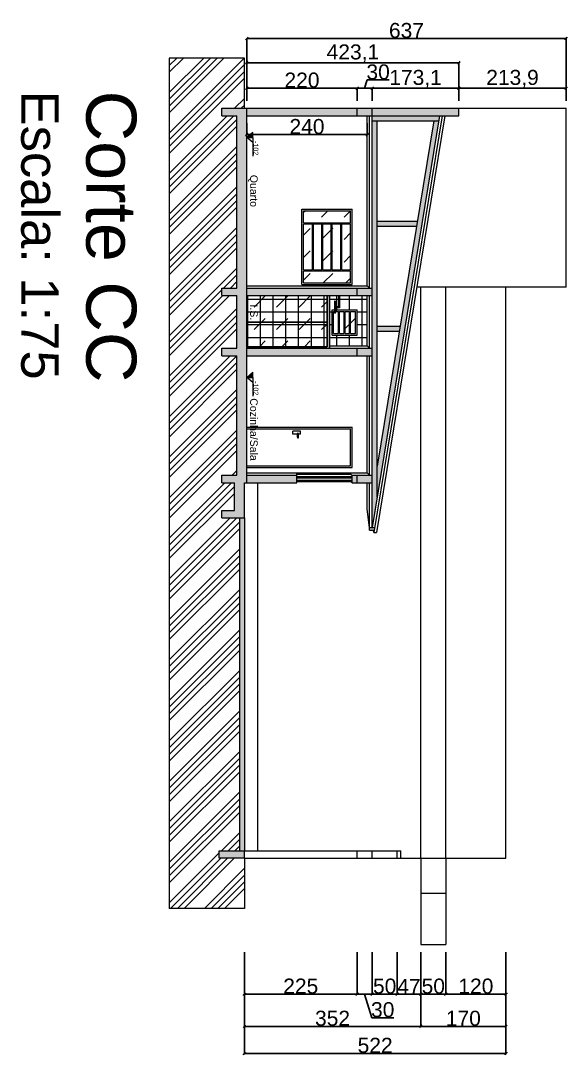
# Model space of a CAD drawing. Header units: millimetres. Extents: x -9997 to 44619, y -1295 to 91103.
# Drawn here: x -9997 to -8906, y 4187 to 6250 of the extents above; entities that cross this region are included whole.
import ezdxf

# ---------------------------------------------------------------- set-up
doc = ezdxf.new("R2010")
doc.units = ezdxf.units.MM
doc.header["$LTSCALE"] = 0.1
doc.layers.get('0').update_dxf_attribs({"lineweight": 5})
for name, color, linetype, lineweight in [('aberturas', 6, 'Continuous', 0), ('alvenaria', 5, 'Continuous', 9), ('alvenaria longe', 253, 'Continuous', 0), ('cota de nivel', 1, 'Continuous', 5), ('Cotas', 250, 'Continuous', 30), ('hachuraAzulejo', 254, 'Continuous', 5), ('Hachuras', 250, 'Continuous', 0), ('Telha Fibrocimento', 252, 'Continuous', 0)]:
    doc.layers.add(name, color=color, linetype=linetype, lineweight=lineweight)
for name, color, linetype in [('ARQ-MOVEIS', 252, 'Continuous'), ('ARQ-NOME-AMBIENTE', 7, 'Continuous'), ('nome de ambiente', 3, 'Continuous')]:
    doc.layers.add(name, color=color, linetype=linetype)
for name, color, linetype, lineweight, true_color in [('corte terreno', 7, 'Continuous', 5, 0x4f342a), ('Forro', 7, 'Continuous', 0, 0x6e4121), ('Madeira Telhado', 7, 'Continuous', 0, 0x924827)]:
    doc.layers.add(name, color=color, linetype=linetype, lineweight=lineweight, true_color=true_color)
doc.styles.get("Standard").update_dxf_attribs({"font": 'arial.ttf'})
doc.styles.add('TITULO-NBC', font='arial.ttf')
doc.dimstyles.new('ISO-25', dxfattribs={"dimtxt": 30, "dimasz": 5, "dimexe": 0, "dimexo": 15, "dimtad": 1, "dimtxsty": 'Standard', "dimblk": 'OBLIQUE', "dimcen": 0, "dimclrd": 7, "dimclre": 7, "dimclrt": 7, "dimadec": 8, "dimazin": 0, "dimtfac": 1, "dimtmove": 0, "dimatfit": 3, "dimldrblk": 'OBLIQUE', "dimfxl": 5, "dimtfillclr": 250, "dimarcsym": 0})
pattern_1 = [(270, (-16782.742, 8844.37), (25.4, -8e-15), []), (360, (-16782.742, 8844.37), (8e-15, 25.4), [])]
pattern_2 = [(225, (-16782.742, 8844.37), (-9e-15, -44.90128), [31.75, -31.75])]

# ---------------------------------------------------------------- blocks, each defined once
blk = doc.blocks.new('_Oblique')
at = {"color": 0, "linetype": 'ByBlock', "lineweight": -2}
blk.add_line((-0.5, -0.5), (0.5, 0.5), dxfattribs=at)
blk = doc.blocks.new('*D179')
at = {"layer": 'alvenaria', "color": 7, "linetype": 'ByBlock', "lineweight": -2, "transparency": 16777216}
for p, q in [((-9545.4, 6090.6), (-9545.4, 6115.6)), ((-9325.4, 6090.6), (-9325.4, 6115.6))]:
    blk.add_line(p, q, dxfattribs=at)
at = {"layer": 'alvenaria', "color": 7, "lineweight": -2, "transparency": 16777216}
blk.add_line((-9545.4, 6115.6), (-9325.4, 6115.6), dxfattribs=at)
at = {"layer": 'Defpoints', "color": 0, "linetype": 'ByBlock', "transparency": 16777216}
for p in [(-9325.4, 6115.6), (-9545.4, 6075.6), (-9325.4, 6075.6)]:
    blk.add_point(p, dxfattribs=at)
at = {"layer": 'alvenaria', "color": 7, "linetype": 'ByBlock', "lineweight": -2, "transparency": 16777216, "xscale": 5, "yscale": 5, "zscale": 5, "rotation": 180}
blk.add_blockref('_Oblique', (-9545.4, 6115.6), dxfattribs=at)
at = {"layer": 'alvenaria', "color": 7, "linetype": 'ByBlock', "lineweight": -2, "transparency": 16777216, "xscale": 5, "yscale": 5, "zscale": 5}
blk.add_blockref('_Oblique', (-9325.4, 6115.6), dxfattribs=at)
at = {"layer": 'alvenaria', "color": 7, "linetype": 'ByBlock', "transparency": 16777216, "insert": (-9435.4, 6131.5), "char_height": 30, "attachment_point": 5}
blk.add_mtext('220', dxfattribs=at)
blk = doc.blocks.new('*D180')
at = {"layer": 'alvenaria', "color": 7, "lineweight": -2, "transparency": 16777216}
for p, q in [((-9310.4, 6115.6), (-9305.5, 6131.9)), ((-9305.5, 6131.9), (-9261.4, 6131.9)), ((-9325.4, 6115.6), (-9295.4, 6115.6))]:
    blk.add_line(p, q, dxfattribs=at)
at = {"layer": 'alvenaria', "color": 7, "linetype": 'ByBlock', "lineweight": -2, "transparency": 16777216}
for p, q in [((-9325.4, 6090.6), (-9325.4, 6115.6)), ((-9295.4, 6090.6), (-9295.4, 6115.6))]:
    blk.add_line(p, q, dxfattribs=at)
at = {"layer": 'Defpoints', "color": 0, "linetype": 'ByBlock', "transparency": 16777216}
for p in [(-9295.4, 6115.6), (-9325.4, 6075.6), (-9295.4, 6075.6)]:
    blk.add_point(p, dxfattribs=at)
at = {"layer": 'alvenaria', "color": 7, "linetype": 'ByBlock', "lineweight": -2, "transparency": 16777216, "xscale": 5, "yscale": 5, "zscale": 5, "rotation": 180}
blk.add_blockref('_Oblique', (-9325.4, 6115.6), dxfattribs=at)
at = {"layer": 'alvenaria', "color": 7, "linetype": 'ByBlock', "lineweight": -2, "transparency": 16777216, "xscale": 5, "yscale": 5, "zscale": 5}
blk.add_blockref('_Oblique', (-9295.4, 6115.6), dxfattribs=at)
at = {"layer": 'alvenaria', "color": 7, "linetype": 'ByBlock', "transparency": 16777216, "insert": (-9283.5, 6147.8), "char_height": 30, "attachment_point": 5}
blk.add_mtext('30', dxfattribs=at)
blk = doc.blocks.new('*D181')
at = {"layer": 'alvenaria', "color": 7, "linetype": 'ByBlock', "lineweight": -2, "transparency": 16777216}
for p, q in [((-9295.4, 6090.6), (-9295.4, 6115.6)), ((-9122.3, 6090.6), (-9122.3, 6115.6))]:
    blk.add_line(p, q, dxfattribs=at)
at = {"layer": 'alvenaria', "color": 7, "lineweight": -2, "transparency": 16777216}
blk.add_line((-9295.4, 6115.6), (-9122.3, 6115.6), dxfattribs=at)
at = {"layer": 'Defpoints', "color": 0, "linetype": 'ByBlock', "transparency": 16777216}
for p in [(-9122.3, 6115.6), (-9295.4, 6075.6), (-9122.3, 6075.6)]:
    blk.add_point(p, dxfattribs=at)
at = {"layer": 'alvenaria', "color": 7, "linetype": 'ByBlock', "lineweight": -2, "transparency": 16777216, "xscale": 5, "yscale": 5, "zscale": 5, "rotation": 180}
blk.add_blockref('_Oblique', (-9295.4, 6115.6), dxfattribs=at)
at = {"layer": 'alvenaria', "color": 7, "linetype": 'ByBlock', "lineweight": -2, "transparency": 16777216, "xscale": 5, "yscale": 5, "zscale": 5}
blk.add_blockref('_Oblique', (-9122.3, 6115.6), dxfattribs=at)
at = {"layer": 'alvenaria', "color": 7, "linetype": 'ByBlock', "transparency": 16777216, "insert": (-9208.8, 6134.3), "char_height": 30, "attachment_point": 5}
blk.add_mtext('173,1', dxfattribs=at)
blk = doc.blocks.new('*D182')
at = {"layer": 'alvenaria', "color": 7, "linetype": 'ByBlock', "lineweight": -2, "transparency": 16777216}
for p, q in [((-9122.3, 6090.6), (-9122.3, 6115.6)), ((-8908.4, 6090.6), (-8908.4, 6115.6))]:
    blk.add_line(p, q, dxfattribs=at)
at = {"layer": 'alvenaria', "color": 7, "lineweight": -2, "transparency": 16777216}
blk.add_line((-9122.3, 6115.6), (-8908.4, 6115.6), dxfattribs=at)
at = {"layer": 'Defpoints', "color": 0, "linetype": 'ByBlock', "transparency": 16777216}
for p in [(-8908.4, 6115.6), (-9122.3, 6075.6), (-8908.4, 6075.6)]:
    blk.add_point(p, dxfattribs=at)
at = {"layer": 'alvenaria', "color": 7, "linetype": 'ByBlock', "lineweight": -2, "transparency": 16777216, "xscale": 5, "yscale": 5, "zscale": 5, "rotation": 180}
blk.add_blockref('_Oblique', (-9122.3, 6115.6), dxfattribs=at)
at = {"layer": 'alvenaria', "color": 7, "linetype": 'ByBlock', "lineweight": -2, "transparency": 16777216, "xscale": 5, "yscale": 5, "zscale": 5}
blk.add_blockref('_Oblique', (-8908.4, 6115.6), dxfattribs=at)
at = {"layer": 'alvenaria', "color": 7, "linetype": 'ByBlock', "transparency": 16777216, "insert": (-9015.3, 6134.3), "char_height": 30, "attachment_point": 5}
blk.add_mtext('213,9', dxfattribs=at)
blk = doc.blocks.new('*D183')
at = {"layer": 'alvenaria', "color": 7, "linetype": 'ByBlock', "lineweight": -2, "transparency": 16777216}
for p, q in [((-9545.4, 6090.6), (-9545.4, 6166.4)), ((-9122.3, 6090.6), (-9122.3, 6166.4))]:
    blk.add_line(p, q, dxfattribs=at)
at = {"layer": 'alvenaria', "color": 7, "lineweight": -2, "transparency": 16777216}
blk.add_line((-9545.4, 6166.4), (-9122.3, 6166.4), dxfattribs=at)
at = {"layer": 'Defpoints', "color": 0, "linetype": 'ByBlock', "transparency": 16777216}
for p in [(-9122.3, 6166.4), (-9545.4, 6075.6), (-9122.3, 6075.6)]:
    blk.add_point(p, dxfattribs=at)
at = {"layer": 'alvenaria', "color": 7, "linetype": 'ByBlock', "lineweight": -2, "transparency": 16777216, "xscale": 5, "yscale": 5, "zscale": 5, "rotation": 180}
blk.add_blockref('_Oblique', (-9545.4, 6166.4), dxfattribs=at)
at = {"layer": 'alvenaria', "color": 7, "linetype": 'ByBlock', "lineweight": -2, "transparency": 16777216, "xscale": 5, "yscale": 5, "zscale": 5}
blk.add_blockref('_Oblique', (-9122.3, 6166.4), dxfattribs=at)
at = {"layer": 'alvenaria', "color": 7, "linetype": 'ByBlock', "transparency": 16777216, "insert": (-9333.8, 6185.1), "char_height": 30, "attachment_point": 5}
blk.add_mtext('423,1', dxfattribs=at)
blk = doc.blocks.new('*D184')
at = {"layer": 'alvenaria', "color": 7, "linetype": 'ByBlock', "lineweight": -2, "transparency": 16777216}
for p, q in [((-9545.4, 6090.6), (-9545.4, 6214.5)), ((-8908.4, 6090.6), (-8908.4, 6214.5))]:
    blk.add_line(p, q, dxfattribs=at)
at = {"layer": 'alvenaria', "color": 7, "lineweight": -2, "transparency": 16777216}
blk.add_line((-9545.4, 6214.5), (-8908.4, 6214.5), dxfattribs=at)
at = {"layer": 'Defpoints', "color": 0, "linetype": 'ByBlock', "transparency": 16777216}
for p in [(-8908.4, 6214.5), (-9545.4, 6075.6), (-8908.4, 6075.6)]:
    blk.add_point(p, dxfattribs=at)
at = {"layer": 'alvenaria', "color": 7, "linetype": 'ByBlock', "lineweight": -2, "transparency": 16777216, "xscale": 5, "yscale": 5, "zscale": 5, "rotation": 180}
blk.add_blockref('_Oblique', (-9545.4, 6214.5), dxfattribs=at)
at = {"layer": 'alvenaria', "color": 7, "linetype": 'ByBlock', "lineweight": -2, "transparency": 16777216, "xscale": 5, "yscale": 5, "zscale": 5}
blk.add_blockref('_Oblique', (-8908.4, 6214.5), dxfattribs=at)
at = {"layer": 'alvenaria', "color": 7, "linetype": 'ByBlock', "transparency": 16777216, "insert": (-9226.9, 6230.5), "char_height": 30, "attachment_point": 5}
blk.add_mtext('637', dxfattribs=at)
blk = doc.blocks.new('*D185')
at = {"layer": 'alvenaria', "color": 7, "linetype": 'ByBlock', "lineweight": -2, "transparency": 16777216}
for p, q in [((-9545.4, 6045.6), (-9545.4, 6023)), ((-9305.4, 6045.6), (-9305.4, 6023))]:
    blk.add_line(p, q, dxfattribs=at)
at = {"layer": 'alvenaria', "color": 7, "lineweight": -2, "transparency": 16777216}
blk.add_line((-9545.4, 6023), (-9305.4, 6023), dxfattribs=at)
at = {"layer": 'Defpoints', "color": 0, "linetype": 'ByBlock', "transparency": 16777216}
for p in [(-9545.4, 6060.6), (-9305.4, 6060.6), (-9305.4, 6023)]:
    blk.add_point(p, dxfattribs=at)
at = {"layer": 'alvenaria', "color": 7, "linetype": 'ByBlock', "lineweight": -2, "transparency": 16777216, "xscale": 5, "yscale": 5, "zscale": 5, "rotation": 180}
blk.add_blockref('_Oblique', (-9545.4, 6023), dxfattribs=at)
at = {"layer": 'alvenaria', "color": 7, "linetype": 'ByBlock', "lineweight": -2, "transparency": 16777216, "xscale": 5, "yscale": 5, "zscale": 5}
blk.add_blockref('_Oblique', (-9305.4, 6023), dxfattribs=at)
at = {"layer": 'alvenaria', "color": 7, "linetype": 'ByBlock', "transparency": 16777216, "insert": (-9425.4, 6038.9), "char_height": 30, "attachment_point": 5}
blk.add_mtext('240', dxfattribs=at)
blk = doc.blocks.new('*D160')
at = {"layer": 'alvenaria', "color": 7, "linetype": 'ByBlock', "lineweight": -2, "transparency": 16777216}
for p, q in [((-9550.4, 4392.5), (-9550.4, 4308.4)), ((-9325.4, 4392.5), (-9325.4, 4308.4))]:
    blk.add_line(p, q, dxfattribs=at)
at = {"layer": 'alvenaria', "color": 7, "lineweight": -2, "transparency": 16777216}
blk.add_line((-9550.4, 4308.4), (-9325.4, 4308.4), dxfattribs=at)
at = {"layer": 'Defpoints', "color": 0, "linetype": 'ByBlock', "transparency": 16777216}
for p in [(-9550.4, 4407.5), (-9325.4, 4407.5), (-9325.4, 4308.4)]:
    blk.add_point(p, dxfattribs=at)
at = {"layer": 'alvenaria', "color": 7, "linetype": 'ByBlock', "lineweight": -2, "transparency": 16777216, "xscale": 5, "yscale": 5, "zscale": 5, "rotation": 180}
blk.add_blockref('_Oblique', (-9550.4, 4308.4), dxfattribs=at)
at = {"layer": 'alvenaria', "color": 7, "linetype": 'ByBlock', "lineweight": -2, "transparency": 16777216, "xscale": 5, "yscale": 5, "zscale": 5}
blk.add_blockref('_Oblique', (-9325.4, 4308.4), dxfattribs=at)
at = {"layer": 'alvenaria', "color": 7, "linetype": 'ByBlock', "transparency": 16777216, "insert": (-9437.9, 4324.4), "char_height": 30, "attachment_point": 5}
blk.add_mtext('225', dxfattribs=at)
blk = doc.blocks.new('*D161')
at = {"layer": 'alvenaria', "color": 7, "linetype": 'ByBlock', "lineweight": -2, "transparency": 16777216}
for p, q in [((-9325.4, 4392.5), (-9325.4, 4308.4)), ((-9295.4, 4392.5), (-9295.4, 4308.4))]:
    blk.add_line(p, q, dxfattribs=at)
at = {"layer": 'alvenaria', "color": 7, "lineweight": -2, "transparency": 16777216}
for p, q in [((-9325.4, 4308.4), (-9295.4, 4308.4)), ((-9310.4, 4308.4), (-9296.3, 4261.5)), ((-9296.3, 4261.5), (-9252.2, 4261.5))]:
    blk.add_line(p, q, dxfattribs=at)
at = {"layer": 'Defpoints', "color": 0, "linetype": 'ByBlock', "transparency": 16777216}
for p in [(-9325.4, 4407.5), (-9295.4, 4407.5), (-9295.4, 4308.4)]:
    blk.add_point(p, dxfattribs=at)
at = {"layer": 'alvenaria', "color": 7, "linetype": 'ByBlock', "lineweight": -2, "transparency": 16777216, "xscale": 5, "yscale": 5, "zscale": 5, "rotation": 180}
blk.add_blockref('_Oblique', (-9325.4, 4308.4), dxfattribs=at)
at = {"layer": 'alvenaria', "color": 7, "linetype": 'ByBlock', "lineweight": -2, "transparency": 16777216, "xscale": 5, "yscale": 5, "zscale": 5}
blk.add_blockref('_Oblique', (-9295.4, 4308.4), dxfattribs=at)
at = {"layer": 'alvenaria', "color": 7, "linetype": 'ByBlock', "transparency": 16777216, "insert": (-9274.3, 4277.4), "char_height": 30, "attachment_point": 5}
blk.add_mtext('30', dxfattribs=at)
blk = doc.blocks.new('*D162')
at = {"layer": 'alvenaria', "color": 7, "linetype": 'ByBlock', "lineweight": -2, "transparency": 16777216}
for p, q in [((-9295.4, 4392.5), (-9295.4, 4308.4)), ((-9245.4, 4392.5), (-9245.4, 4308.4))]:
    blk.add_line(p, q, dxfattribs=at)
at = {"layer": 'alvenaria', "color": 7, "lineweight": -2, "transparency": 16777216}
blk.add_line((-9295.4, 4308.4), (-9245.4, 4308.4), dxfattribs=at)
at = {"layer": 'Defpoints', "color": 0, "linetype": 'ByBlock', "transparency": 16777216}
for p in [(-9295.4, 4407.5), (-9245.4, 4407.5), (-9245.4, 4308.4)]:
    blk.add_point(p, dxfattribs=at)
at = {"layer": 'alvenaria', "color": 7, "linetype": 'ByBlock', "lineweight": -2, "transparency": 16777216, "xscale": 5, "yscale": 5, "zscale": 5, "rotation": 180}
blk.add_blockref('_Oblique', (-9295.4, 4308.4), dxfattribs=at)
at = {"layer": 'alvenaria', "color": 7, "linetype": 'ByBlock', "lineweight": -2, "transparency": 16777216, "xscale": 5, "yscale": 5, "zscale": 5}
blk.add_blockref('_Oblique', (-9245.4, 4308.4), dxfattribs=at)
at = {"layer": 'alvenaria', "color": 7, "linetype": 'ByBlock', "transparency": 16777216, "insert": (-9270.4, 4324.4), "char_height": 30, "attachment_point": 5}
blk.add_mtext('50', dxfattribs=at)
blk = doc.blocks.new('*D186')
at = {"layer": 'alvenaria', "color": 7, "linetype": 'ByBlock', "lineweight": -2, "transparency": 16777216}
for p, q in [((-9245.4, 4392.5), (-9245.4, 4308.4)), ((-9198.4, 4392.5), (-9198.4, 4308.4))]:
    blk.add_line(p, q, dxfattribs=at)
at = {"layer": 'alvenaria', "color": 7, "lineweight": -2, "transparency": 16777216}
blk.add_line((-9245.4, 4308.4), (-9198.4, 4308.4), dxfattribs=at)
at = {"layer": 'Defpoints', "color": 0, "linetype": 'ByBlock', "transparency": 16777216}
for p in [(-9245.4, 4407.5), (-9198.4, 4407.5), (-9198.4, 4308.4)]:
    blk.add_point(p, dxfattribs=at)
at = {"layer": 'alvenaria', "color": 7, "linetype": 'ByBlock', "lineweight": -2, "transparency": 16777216, "xscale": 5, "yscale": 5, "zscale": 5, "rotation": 180}
blk.add_blockref('_Oblique', (-9245.4, 4308.4), dxfattribs=at)
at = {"layer": 'alvenaria', "color": 7, "linetype": 'ByBlock', "lineweight": -2, "transparency": 16777216, "xscale": 5, "yscale": 5, "zscale": 5}
blk.add_blockref('_Oblique', (-9198.4, 4308.4), dxfattribs=at)
at = {"layer": 'alvenaria', "color": 7, "linetype": 'ByBlock', "transparency": 16777216, "insert": (-9221.9, 4324), "char_height": 30, "attachment_point": 5}
blk.add_mtext('47', dxfattribs=at)
blk = doc.blocks.new('*D187')
at = {"layer": 'alvenaria', "color": 7, "linetype": 'ByBlock', "lineweight": -2, "transparency": 16777216}
for p, q in [((-9198.4, 4392.5), (-9198.4, 4308.4)), ((-9148.4, 4392.5), (-9148.4, 4308.4))]:
    blk.add_line(p, q, dxfattribs=at)
at = {"layer": 'alvenaria', "color": 7, "lineweight": -2, "transparency": 16777216}
blk.add_line((-9198.4, 4308.4), (-9148.4, 4308.4), dxfattribs=at)
at = {"layer": 'Defpoints', "color": 0, "linetype": 'ByBlock', "transparency": 16777216}
for p in [(-9198.4, 4407.5), (-9148.4, 4407.5), (-9148.4, 4308.4)]:
    blk.add_point(p, dxfattribs=at)
at = {"layer": 'alvenaria', "color": 7, "linetype": 'ByBlock', "lineweight": -2, "transparency": 16777216, "xscale": 5, "yscale": 5, "zscale": 5, "rotation": 180}
blk.add_blockref('_Oblique', (-9198.4, 4308.4), dxfattribs=at)
at = {"layer": 'alvenaria', "color": 7, "linetype": 'ByBlock', "lineweight": -2, "transparency": 16777216, "xscale": 5, "yscale": 5, "zscale": 5}
blk.add_blockref('_Oblique', (-9148.4, 4308.4), dxfattribs=at)
at = {"layer": 'alvenaria', "color": 7, "linetype": 'ByBlock', "transparency": 16777216, "insert": (-9173.4, 4324.4), "char_height": 30, "attachment_point": 5}
blk.add_mtext('50', dxfattribs=at)
blk = doc.blocks.new('*D188')
at = {"layer": 'alvenaria', "color": 7, "linetype": 'ByBlock', "lineweight": -2, "transparency": 16777216}
for p, q in [((-9148.4, 4392.5), (-9148.4, 4308.4)), ((-9028.4, 4392.5), (-9028.4, 4308.4))]:
    blk.add_line(p, q, dxfattribs=at)
at = {"layer": 'alvenaria', "color": 7, "lineweight": -2, "transparency": 16777216}
blk.add_line((-9148.4, 4308.4), (-9028.4, 4308.4), dxfattribs=at)
at = {"layer": 'Defpoints', "color": 0, "linetype": 'ByBlock', "transparency": 16777216}
for p in [(-9148.4, 4407.5), (-9028.4, 4407.5), (-9028.4, 4308.4)]:
    blk.add_point(p, dxfattribs=at)
at = {"layer": 'alvenaria', "color": 7, "linetype": 'ByBlock', "lineweight": -2, "transparency": 16777216, "xscale": 5, "yscale": 5, "zscale": 5, "rotation": 180}
blk.add_blockref('_Oblique', (-9148.4, 4308.4), dxfattribs=at)
at = {"layer": 'alvenaria', "color": 7, "linetype": 'ByBlock', "lineweight": -2, "transparency": 16777216, "xscale": 5, "yscale": 5, "zscale": 5}
blk.add_blockref('_Oblique', (-9028.4, 4308.4), dxfattribs=at)
at = {"layer": 'alvenaria', "color": 7, "linetype": 'ByBlock', "transparency": 16777216, "insert": (-9088.4, 4324.4), "char_height": 30, "attachment_point": 5}
blk.add_mtext('120', dxfattribs=at)
blk = doc.blocks.new('*D189')
at = {"layer": 'alvenaria', "color": 7, "linetype": 'ByBlock', "lineweight": -2, "transparency": 16777216}
for p, q in [((-9550.4, 4392.5), (-9550.4, 4244.3)), ((-9198.4, 4392.5), (-9198.4, 4244.3))]:
    blk.add_line(p, q, dxfattribs=at)
at = {"layer": 'alvenaria', "color": 7, "lineweight": -2, "transparency": 16777216}
blk.add_line((-9550.4, 4244.3), (-9198.4, 4244.3), dxfattribs=at)
at = {"layer": 'Defpoints', "color": 0, "linetype": 'ByBlock', "transparency": 16777216}
for p in [(-9550.4, 4407.5), (-9198.4, 4407.5), (-9198.4, 4244.3)]:
    blk.add_point(p, dxfattribs=at)
at = {"layer": 'alvenaria', "color": 7, "linetype": 'ByBlock', "lineweight": -2, "transparency": 16777216, "xscale": 5, "yscale": 5, "zscale": 5, "rotation": 180}
blk.add_blockref('_Oblique', (-9550.4, 4244.3), dxfattribs=at)
at = {"layer": 'alvenaria', "color": 7, "linetype": 'ByBlock', "lineweight": -2, "transparency": 16777216, "xscale": 5, "yscale": 5, "zscale": 5}
blk.add_blockref('_Oblique', (-9198.4, 4244.3), dxfattribs=at)
at = {"layer": 'alvenaria', "color": 7, "linetype": 'ByBlock', "transparency": 16777216, "insert": (-9374.4, 4260.3), "char_height": 30, "attachment_point": 5}
blk.add_mtext('352', dxfattribs=at)
blk = doc.blocks.new('*D190')
at = {"layer": 'alvenaria', "color": 7, "linetype": 'ByBlock', "lineweight": -2, "transparency": 16777216}
for p, q in [((-9198.4, 4392.5), (-9198.4, 4244.3)), ((-9028.4, 4392.5), (-9028.4, 4244.3))]:
    blk.add_line(p, q, dxfattribs=at)
at = {"layer": 'alvenaria', "color": 7, "lineweight": -2, "transparency": 16777216}
blk.add_line((-9198.4, 4244.3), (-9028.4, 4244.3), dxfattribs=at)
at = {"layer": 'Defpoints', "color": 0, "linetype": 'ByBlock', "transparency": 16777216}
for p in [(-9198.4, 4407.5), (-9028.4, 4407.5), (-9028.4, 4244.3)]:
    blk.add_point(p, dxfattribs=at)
at = {"layer": 'alvenaria', "color": 7, "linetype": 'ByBlock', "lineweight": -2, "transparency": 16777216, "xscale": 5, "yscale": 5, "zscale": 5, "rotation": 180}
blk.add_blockref('_Oblique', (-9198.4, 4244.3), dxfattribs=at)
at = {"layer": 'alvenaria', "color": 7, "linetype": 'ByBlock', "lineweight": -2, "transparency": 16777216, "xscale": 5, "yscale": 5, "zscale": 5}
blk.add_blockref('_Oblique', (-9028.4, 4244.3), dxfattribs=at)
at = {"layer": 'alvenaria', "color": 7, "linetype": 'ByBlock', "transparency": 16777216, "insert": (-9113.4, 4260.2), "char_height": 30, "attachment_point": 5}
blk.add_mtext('170', dxfattribs=at)
blk = doc.blocks.new('*D191')
at = {"layer": 'alvenaria', "color": 7, "linetype": 'ByBlock', "lineweight": -2, "transparency": 16777216}
for p, q in [((-9550.4, 4392.5), (-9550.4, 4190.3)), ((-9028.4, 4392.5), (-9028.4, 4190.3))]:
    blk.add_line(p, q, dxfattribs=at)
at = {"layer": 'alvenaria', "color": 7, "lineweight": -2, "transparency": 16777216}
blk.add_line((-9550.4, 4190.3), (-9028.4, 4190.3), dxfattribs=at)
at = {"layer": 'Defpoints', "color": 0, "linetype": 'ByBlock', "transparency": 16777216}
for p in [(-9550.4, 4407.5), (-9028.4, 4407.5), (-9028.4, 4190.3)]:
    blk.add_point(p, dxfattribs=at)
at = {"layer": 'alvenaria', "color": 7, "linetype": 'ByBlock', "lineweight": -2, "transparency": 16777216, "xscale": 5, "yscale": 5, "zscale": 5, "rotation": 180}
blk.add_blockref('_Oblique', (-9550.4, 4190.3), dxfattribs=at)
at = {"layer": 'alvenaria', "color": 7, "linetype": 'ByBlock', "lineweight": -2, "transparency": 16777216, "xscale": 5, "yscale": 5, "zscale": 5}
blk.add_blockref('_Oblique', (-9028.4, 4190.3), dxfattribs=at)
at = {"layer": 'alvenaria', "color": 7, "linetype": 'ByBlock', "transparency": 16777216, "insert": (-9289.4, 4206.3), "char_height": 30, "attachment_point": 5}
blk.add_mtext('522', dxfattribs=at)

msp = doc.modelspace()

# ---------------------------------------------------------------- hatches: boundary and pattern name
at = {"layer": 'cota de nivel', "linetype": 'ByBlock'}
h = msp.add_hatch(color=256, dxfattribs=at)
h.dxf.hatch_style = 1
h.paths.add_polyline_path([(-9533.368, 6017.462), (-9533.368, 6027.462), (-9545.393, 6017.462)])
h = msp.add_hatch(color=256, dxfattribs=at)
h.dxf.hatch_style = 1
h.paths.add_polyline_path([(-9533.368, 5538.832), (-9533.368, 5548.832), (-9545.393, 5538.832)])
at = {"layer": 'Cotas', "linetype": 'ByBlock', "true_color": 0x939598}
h = msp.add_hatch(color=252, dxfattribs=at)
h.dxf.hatch_style = 1
h.paths.add_polyline_path([(-9325.393, 6075.602), (-9545.393, 6075.602), (-9545.393, 6060.602), (-9325.393, 6060.602)])
h.paths.add_polyline_path([(-9122.29, 6060.602), (-9122.29, 6075.602), (-9295.393, 6075.602), (-9295.393, 6060.602)])
h.paths.add_polyline_path([(-9545.393, 5716.967), (-9545.393, 5701.945), (-9325.393, 5701.945), (-9325.393, 5716.967)])
h.paths.add_polyline_path([(-9325.393, 5596.994), (-9545.393, 5596.994), (-9545.393, 5581.972), (-9325.393, 5581.972)])
h.paths.add_polyline_path([(-9445.393, 5328.516), (-9445.393, 5343.524), (-9545.393, 5343.524), (-9545.393, 5328.516)])
h.paths.add_polyline_path([(-9325.393, 5343.524), (-9335.393, 5343.524), (-9335.393, 5328.516), (-9325.393, 5328.516)])
at = {"layer": 'hachuraAzulejo', "linetype": 'ByBlock', "true_color": 0xc7c8ca}
h = msp.add_hatch(dxfattribs=at)
h.set_pattern_fill('AR-SAND', color=9, scale=0.08, angle=180)
h.set_pattern_definition([(217.5, (-16782.742, 8844.3693), (0.1280025, -3.9153059), [0, -3.08864, 0, -3.4544, 0, -3.302]), (187.5, (-16782.742, 8844.3693), (-3.5961863, -5.7346008), [0, -1.66624, 0, -2.78384, 0, -1.0668]), (147.5, (-16780.2426, 8844.3693), (-6.327939, -0.0114975), [0, -1.016, 0, -3.6576, 0, -4.7752]), (137.5, (-16780.2426, 8844.3693), (-6.1084516, -1.7834346), [0, -0.508, 0, -2.39776, 0, -2.7432])])
h.paths.add_polyline_path([(-9560.393, 4594.689), (-9550.393, 4594.689), (-9550.393, 5258.516), (-9560.393, 5258.516)])
at = {"layer": 'Hachuras', "linetype": 'ByBlock', "true_color": 0x763422}
h = msp.add_hatch(dxfattribs=at)
h.set_pattern_fill('ANSI34', color=17, scale=3, angle=180)
h.set_pattern_definition([(225, (-16782.74, 8844.37), (40.41115, -40.41115), []), (225, (-16796.21, 8844.37), (40.41115, -40.41115), []), (225, (-16809.68, 8844.37), (40.41115, -40.41115), []), (225, (-16823.153, 8844.37), (40.41115, -40.41115), [])])
h.paths.add_polyline_path([(-9560.393, 4594.689), (-9560.393, 5258.516), (-9595.393, 5258.516), (-9595.393, 5273.524), (-9570.393, 5273.524), (-9570.393, 5328.516), (-9595.393, 5328.516), (-9595.393, 5343.524), (-9565.393, 5343.524), (-9565.393, 5581.972), (-9595.393, 5581.972), (-9595.393, 5596.994), (-9565.393, 5596.994), (-9565.393, 5701.945), (-9595.393, 5701.945), (-9595.393, 5716.967), (-9565.393, 5716.967), (-9565.393, 6060.602), (-9595.393, 6060.602), (-9595.393, 6075.602), (-9550.393, 6075.602), (-9550.393, 6175.602), (-9700.393, 6175.602), (-9700.393, 4479.682), (-9550.393, 4479.682), (-9550.393, 4579.682), (-9600.393, 4579.682), (-9600.393, 4594.689)])
at = {"layer": 'Hachuras', "linetype": 'ByBlock', "true_color": 0x000000}
h = msp.add_hatch(dxfattribs=at)
h.set_pattern_fill('AR-CONC', color=18, scale=0.1, angle=180)
h.set_pattern_definition([(230, (-16782.742, 8844.37), (-18.218467, 1.593909), [1.905, -20.955]), (175, (-16782.742, 8844.37), (3.524342, -19.105685), [1.524, -16.76406]), (280.45144, (-16784.26, 8844.502), (-14.694125, -17.511775), [1.619, -17.809024]), (226.1842, (-16782.742, 8839.29), (-27.107904, 4.20423), [2.8575, -31.4325]), (276.63556, (-16785, 8839.64), (-23.74041, -24.74261), [2.4285, -26.71356]), (171.18415, (-16782.742, 8839.29), (-23.74041, -24.74261), [2.286, -25.14597]), (201, (-16785.282, 8840.56), (-15.16144, 10.22652), [1.905, -20.955]), (146, (-16785.282, 8840.56), (-6.180203, -18.418797), [1.524, -16.764]), (251.45144, (-16786.545, 8841.412), (-21.341642, -8.192277), [1.619, -17.808994]), (217.5, (-16782.742, 8844.3693), (-0.3088603, -8.455504), [0, -16.5608, 0, -17.018, 0, -16.8275]), (187.5, (-16782.742, 8844.369), (-6.681966, -10.0180575), [0, -9.7028, 0, -16.1798, 0, -6.4135]), (147.5, (-16777.078, 8844.3693), (-13.5590595, 0.5728744), [0, -6.35, 0, -19.812, 0, -26.289]), (137.5, (-16774.538, 8844.369), (-14.812918, -2.542649), [0, -8.255, 0, -13.1572, 0, -18.669])])
h.paths.add_polyline_path([(-9325.393, 5581.972), (-9295.393, 5581.972), (-9295.393, 5596.994), (-9325.393, 5596.994)])
h.paths.add_polyline_path([(-9325.393, 5701.945), (-9295.393, 5701.945), (-9295.393, 5716.967), (-9325.393, 5716.967)])
h.paths.add_polyline_path([(-9325.393, 5328.516), (-9295.393, 5328.516), (-9295.393, 5343.524), (-9325.393, 5343.524)])
h.paths.add_polyline_path([(-9325.393, 6060.602), (-9295.393, 6060.602), (-9295.393, 6075.602), (-9325.393, 6075.602)])
h.paths.add_polyline_path([(-9570.393, 5258.516), (-9550.393, 5258.516), (-9550.393, 5328.516), (-9545.393, 5328.516), (-9545.393, 6075.602), (-9595.393, 6075.602), (-9595.393, 6060.602), (-9565.393, 6060.602), (-9565.393, 5716.967), (-9595.393, 5716.967), (-9595.393, 5701.945), (-9565.393, 5701.945), (-9565.393, 5596.994), (-9595.393, 5596.994), (-9595.393, 5581.972), (-9565.393, 5581.972), (-9565.393, 5343.524), (-9595.393, 5343.524), (-9595.393, 5328.516), (-9570.393, 5328.516), (-9570.393, 5273.524), (-9595.393, 5273.524), (-9595.393, 5258.516)])
h.paths.add_polyline_path([(-9550.393, 4594.689), (-9600.393, 4594.689), (-9600.393, 4579.682), (-9550.393, 4579.682)])
at = {"layer": 'Hachuras', "linetype": 'ByBlock', "lineweight": 0, "true_color": 0x924827}
h = msp.add_hatch(dxfattribs=at)
h.set_pattern_fill('GOST_WOOD', color=27, angle=270)
h.set_pattern_definition([(360, (-16782.742, 8844.3693), (-1e-15, -6), [10, -2]), (360, (-16784.742, 8842.3693), (-1e-15, -6), [6, -1.5, 3, -1.5]), (360, (-16787.742, 8840.3693), (-1e-15, -6), [10, -2])])
h.paths.add_polyline_path([(-9295.393, 6050.602), (-9162.372, 6050.602), (-9160.733, 6060.602), (-9295.393, 6060.602)])
h.paths.add_polyline_path([(-9285.393, 5840.602), (-9206.927, 5840.602), (-9205.288, 5850.602), (-9285.393, 5850.602)])
h.paths.add_polyline_path([(-9285.393, 5630.602), (-9241.349, 5630.602), (-9239.71, 5640.602), (-9285.393, 5640.602)])
h.paths.add_polyline_path([(-9300.393, 5234.072), (-9291.146, 5234.072), (-9290.326, 5239.072), (-9300.393, 5239.072)])
h = msp.add_hatch(dxfattribs=at)
h.set_pattern_fill('GOST_WOOD', color=27, angle=180)
h.set_pattern_definition([(270, (-16782.742, 8844.3693), (-6, 1e-15), [10, -2]), (270, (-16784.742, 8846.3693), (-6, 1e-15), [6, -1.5, 3, -1.5]), (270, (-16786.742, 8849.3693), (-6, 1e-15), [10, -2])])
h.paths.add_polyline_path([(-9295.393, 5716.967), (-9295.393, 5701.945), (-9295.393, 5596.994), (-9295.393, 5581.972), (-9295.393, 5343.524), (-9295.393, 5328.516), (-9295.393, 5239.072), (-9285.393, 5300.079), (-9285.393, 6050.602), (-9295.393, 6050.602)])
h = msp.add_hatch(dxfattribs=at)
h.set_pattern_fill('GOST_WOOD', color=27, angle=350)
h.set_pattern_definition([(80, (-16782.742, 8844.3693), (5.9088465, -1.041889), [10, -2]), (80, (-16781.1197, 8842.0524), (5.9088465, -1.041889), [6, -1.5, 3, -1.5]), (80, (-16779.671, 8838.751), (5.9088465, -1.041889), [10, -2])])
h.paths.add_polyline_path([(-9285.393, 5361.901), (-9285.393, 5300.079), (-9162.372, 6050.602), (-9172.505, 6050.602)])
at = {"layer": 'Hachuras', "linetype": 'ByBlock'}
h = msp.add_hatch(dxfattribs=at)
h.set_pattern_fill('DASH', color=4, scale=10, angle=225)
h.set_pattern_definition(pattern_2)
h.paths.add_polyline_path([(-9432.393, 5847.187), (-9338.393, 5847.187), (-9338.393, 5871.187), (-9432.393, 5871.187)])
h.paths.add_polyline_path([(-9432.393, 5753.187), (-9414.593, 5753.187), (-9414.593, 5845.187), (-9432.393, 5845.187)])
h.paths.add_polyline_path([(-9412.593, 5753.187), (-9395.793, 5753.187), (-9395.793, 5845.187), (-9412.593, 5845.187)])
h.paths.add_polyline_path([(-9393.793, 5753.187), (-9376.993, 5753.187), (-9376.993, 5845.187), (-9393.793, 5845.187)])
h.paths.add_polyline_path([(-9374.993, 5753.187), (-9358.193, 5753.187), (-9358.193, 5845.187), (-9374.993, 5845.187)])
h.paths.add_polyline_path([(-9356.193, 5753.187), (-9338.393, 5753.187), (-9338.393, 5845.187), (-9356.193, 5845.187)])
h.paths.add_polyline_path([(-9432.393, 5727.187), (-9338.393, 5727.187), (-9338.393, 5751.187), (-9432.393, 5751.187)])
h.paths.add_polyline_path([(-9338.393, 5626.192), (-9328.393, 5626.192), (-9328.393, 5670.354), (-9338.393, 5670.354)])
h.paths.add_polyline_path([(-9349.393, 5626.192), (-9340.393, 5626.192), (-9340.393, 5670.354), (-9349.393, 5670.354)])
h.paths.add_polyline_path([(-9360.393, 5626.192), (-9351.393, 5626.192), (-9351.393, 5670.354), (-9360.393, 5670.354)])
h.paths.add_polyline_path([(-9372.393, 5626.192), (-9362.393, 5626.192), (-9362.393, 5670.354), (-9367.218, 5670.354, -0.04731978), (-9369.135, 5666.569), (-9370.581, 5666.569), (-9370.581, 5670.354), (-9372.393, 5670.354)])
at = {"layer": 'Hachuras', "linetype": 'ByBlock', "true_color": 0xf7f281}
h = msp.add_hatch(dxfattribs=at)
h.set_pattern_fill('ANSI37', color=51, scale=8, angle=225)
h.set_pattern_definition(pattern_1)
h.paths.add_polyline_path([(-9385.393, 5648.994), (-9385.393, 5701.945), (-9545.393, 5701.945), (-9545.393, 5648.994)])
h.paths.add_polyline_path([(-9545.393, 5648.994), (-9545.393, 5599.994), (-9385.393, 5599.994), (-9385.393, 5648.994)])
at = {"layer": 'Hachuras', "linetype": 'ByBlock', "lineweight": 0}
h = msp.add_hatch(dxfattribs=at)
h.set_pattern_fill('DASH', color=4, scale=10, angle=225)
h.set_pattern_definition(pattern_2)
h.paths.add_polyline_path([(-9385.393, 5648.994), (-9385.393, 5701.945), (-9545.393, 5701.945), (-9545.393, 5648.994)])
h.paths.add_polyline_path([(-9545.393, 5648.994), (-9545.393, 5599.994), (-9385.393, 5599.994), (-9385.393, 5648.994)])
at = {"layer": 'Hachuras', "linetype": 'ByBlock', "true_color": 0xf7f281}
h = msp.add_hatch(dxfattribs=at)
h.set_pattern_fill('ANSI37', color=51, scale=8, angle=225)
h.set_pattern_definition(pattern_1)
h.paths.add_polyline_path([(-9380.393, 5601.677), (-9305.393, 5601.677), (-9305.393, 5701.945), (-9360.401, 5701.945), (-9360.401, 5677.524), (-9365.687, 5677.524, -0.04696234), (-9366.276, 5673.354), (-9325.393, 5673.354), (-9325.393, 5623.192), (-9375.393, 5623.192), (-9375.393, 5673.354), (-9370.581, 5673.354), (-9370.581, 5690.569), (-9369.135, 5690.569, -0.131076), (-9365.682, 5679.514), (-9362.391, 5679.514), (-9362.391, 5701.945), (-9380.393, 5701.945)])

# ---------------------------------------------------------------- linework, layer by layer
at = {"layer": 'aberturas', "linetype": 'ByBlock'}
for p, q in [((-9435.393, 5724.187), (-9435.393, 5874.187)), ((-9435.393, 5874.187), (-9335.393, 5874.187)), ((-9432.393, 5847.187), (-9432.393, 5871.187)), ((-9432.393, 5871.187), (-9338.393, 5871.187)), ((-9338.393, 5847.187), (-9338.393, 5871.187)), ((-9335.393, 5724.187), (-9335.393, 5874.187)), ((-9432.393, 5847.187), (-9338.393, 5847.187)), ((-9432.393, 5753.187), (-9432.393, 5845.187)), ((-9432.393, 5845.187), (-9414.593, 5845.187)), ((-9414.593, 5753.187), (-9414.593, 5845.187)), ((-9412.593, 5753.187), (-9412.593, 5845.187)), ((-9412.593, 5845.187), (-9395.793, 5845.187)), ((-9395.793, 5753.187), (-9395.793, 5845.187)), ((-9393.793, 5753.187), (-9393.793, 5845.187)), ((-9393.793, 5845.187), (-9376.993, 5845.187)), ((-9376.993, 5753.187), (-9376.993, 5845.187)), ((-9374.993, 5753.187), (-9374.993, 5845.187)), ((-9374.993, 5845.187), (-9358.193, 5845.187)), ((-9358.193, 5753.187), (-9358.193, 5845.187)), ((-9356.193, 5753.187), (-9356.193, 5845.187)), ((-9356.193, 5845.187), (-9338.393, 5845.187)), ((-9338.393, 5753.187), (-9338.393, 5845.187)), ((-9432.393, 5753.187), (-9414.593, 5753.187)), ((-9432.393, 5727.187), (-9432.393, 5751.187)), ((-9432.393, 5751.187), (-9338.393, 5751.187)), ((-9412.593, 5753.187), (-9395.793, 5753.187)), ((-9393.793, 5753.187), (-9376.993, 5753.187)), ((-9374.993, 5753.187), (-9358.193, 5753.187)), ((-9356.193, 5753.187), (-9338.393, 5753.187)), ((-9338.393, 5727.187), (-9338.393, 5751.187)), ((-9435.393, 5724.187), (-9335.393, 5724.187)), ((-9432.393, 5727.187), (-9338.393, 5727.187)), ((-9375.393, 5623.192), (-9375.393, 5673.354)), ((-9375.393, 5673.354), (-9370.581, 5673.354)), ((-9372.393, 5626.192), (-9372.393, 5670.354)), ((-9372.393, 5670.354), (-9370.581, 5670.354)), ((-9367.218, 5670.354), (-9362.393, 5670.354)), ((-9366.276, 5673.354), (-9325.393, 5673.354)), ((-9362.393, 5626.192), (-9362.393, 5670.354)), ((-9360.393, 5626.192), (-9360.393, 5670.354)), ((-9360.393, 5670.354), (-9351.393, 5670.354)), ((-9351.393, 5626.192), (-9351.393, 5670.354)), ((-9349.393, 5626.192), (-9349.393, 5670.354)), ((-9349.393, 5670.354), (-9340.393, 5670.354)), ((-9340.393, 5626.192), (-9340.393, 5670.354)), ((-9338.393, 5626.192), (-9338.393, 5670.354)), ((-9338.393, 5670.354), (-9328.393, 5670.354)), ((-9328.393, 5626.192), (-9328.393, 5670.354)), ((-9325.393, 5623.192), (-9325.393, 5673.354)), ((-9375.393, 5623.192), (-9325.393, 5623.192)), ((-9372.393, 5626.192), (-9362.393, 5626.192)), ((-9360.393, 5626.192), (-9351.393, 5626.192)), ((-9349.393, 5626.192), (-9340.393, 5626.192)), ((-9338.393, 5626.192), (-9328.393, 5626.192)), ((-9545.393, 5439.187), (-9335.393, 5439.187)), ((-9545.393, 5436.187), (-9338.393, 5436.187)), ((-9338.393, 5362.187), (-9338.393, 5436.187)), ((-9335.393, 5359.187), (-9335.393, 5439.187)), ((-9545.393, 5362.187), (-9338.393, 5362.187)), ((-9545.393, 5359.187), (-9335.393, 5359.187)), ((-9445.393, 5338.521), (-9335.393, 5338.521)), ((-9445.393, 5333.518), (-9335.393, 5333.518))]:
    msp.add_line(p, q, dxfattribs=at)
at = {"layer": 'aberturas', "lineweight": 9}
for p, q in [((-9453.393, 5425.187), (-9453.393, 5431.187)), ((-9438.393, 5425.187), (-9438.393, 5431.187)), ((-9444.393, 5419.187), (-9444.393, 5426.311)), ((-9442.393, 5419.187), (-9442.393, 5426.311))]:
    msp.add_line(p, q, dxfattribs=at)
at = {"layer": 'aberturas', "lineweight": 0}
for p, q in [((-9438.393, 5431.187), (-9453.393, 5431.187)), ((-9444.393, 5425.187), (-9453.393, 5425.187)), ((-9438.393, 5425.187), (-9442.393, 5425.187))]:
    msp.add_line(p, q, dxfattribs=at)
at = {"layer": 'aberturas', "linetype": 'ByBlock', "lineweight": 0}
for q in [(-9445.393, 5340.177), (-9335.393, 5338.521)]:
    msp.add_line((-9337.164, 5340.177), q, dxfattribs=at)
at = {"layer": 'aberturas'}
for centre, start, end in [((-9443.393, 5426.311), 0, 180), ((-9443.393, 5419.187), 180, 0)]:
    msp.add_arc(centre, 1, start, end, dxfattribs=at)
at = {"layer": 'alvenaria', "linetype": 'ByBlock'}
for p, q in [((-9595.393, 6060.602), (-9595.393, 6075.602)), ((-9595.393, 6075.602), (-9545.393, 6075.602)), ((-9545.393, 6075.602), (-9295.393, 6075.602)), ((-9545.393, 5328.516), (-9545.393, 6075.602)), ((-9325.393, 6060.602), (-9325.393, 6075.602)), ((-9295.393, 6075.602), (-9122.29, 6075.602)), ((-9295.393, 6060.602), (-9295.393, 6075.602)), ((-9122.29, 6060.602), (-9122.29, 6075.602)), ((-9595.393, 6060.602), (-9565.393, 6060.602)), ((-9565.393, 5716.967), (-9565.393, 6060.602)), ((-9545.393, 6060.602), (-9295.393, 6060.602)), ((-9295.393, 6060.602), (-9122.29, 6060.602)), ((-9595.393, 5701.945), (-9595.393, 5716.967)), ((-9595.393, 5716.967), (-9565.393, 5716.967)), ((-9545.393, 5716.967), (-9295.393, 5716.967)), ((-9325.393, 5701.945), (-9325.393, 5716.967)), ((-9295.393, 5701.945), (-9295.393, 5716.945)), ((-9595.393, 5701.945), (-9565.393, 5701.945)), ((-9565.393, 5596.994), (-9565.393, 5701.945)), ((-9545.393, 5701.945), (-9295.393, 5701.945)), ((-9595.393, 5581.972), (-9595.393, 5596.994)), ((-9595.393, 5596.994), (-9565.393, 5596.994)), ((-9545.393, 5596.994), (-9295.393, 5596.994)), ((-9325.393, 5581.972), (-9325.393, 5596.994)), ((-9295.393, 5581.972), (-9295.393, 5596.972)), ((-9595.393, 5581.972), (-9565.393, 5581.972)), ((-9565.393, 5343.524), (-9565.393, 5581.972)), ((-9545.393, 5581.972), (-9295.393, 5581.972)), ((-9595.393, 5328.516), (-9595.393, 5343.524)), ((-9595.393, 5343.524), (-9565.393, 5343.524)), ((-9595.393, 5328.516), (-9570.393, 5328.516)), ((-9570.393, 5273.524), (-9570.393, 5328.516)), ((-9550.393, 5258.516), (-9550.393, 5328.516)), ((-9550.393, 5328.516), (-9545.393, 5328.516)), ((-9545.393, 5343.524), (-9445.393, 5343.524)), ((-9545.393, 5328.516), (-9445.393, 5328.516)), ((-9445.393, 5328.516), (-9445.393, 5343.524)), ((-9335.393, 5343.524), (-9295.393, 5343.524)), ((-9335.393, 5328.516), (-9335.393, 5343.524)), ((-9335.393, 5328.516), (-9295.393, 5328.516)), ((-9325.393, 5328.516), (-9325.393, 5343.524)), ((-9295.393, 5328.516), (-9295.393, 5343.516)), ((-9595.393, 5258.516), (-9595.393, 5273.524)), ((-9595.393, 5273.524), (-9570.393, 5273.524)), ((-9595.393, 5258.516), (-9550.393, 5258.516)), ((-9600.393, 4579.682), (-9600.393, 4594.689)), ((-9600.393, 4594.689), (-9550.393, 4594.689)), ((-9550.393, 4594.689), (-9245.393, 4594.689)), ((-9550.393, 4579.682), (-9550.393, 4594.689)), ((-9325.393, 4579.682), (-9325.393, 4594.689)), ((-9295.393, 4579.689), (-9295.393, 4594.689)), ((-9245.393, 4579.682), (-9245.393, 4594.689)), ((-9550.393, 4579.682), (-9600.393, 4579.682)), ((-9550.393, 4579.682), (-9245.393, 4579.682))]:
    msp.add_line(p, q, dxfattribs=at)
at = {"layer": 'alvenaria longe', "linetype": 'ByBlock', "lineweight": 0}
for p, q in [((-9122.29, 6075.602), (-8908.393, 6075.602)), ((-8908.393, 5718.981), (-8908.393, 6075.602)), ((-9545.393, 5721.654), (-9305.393, 5721.654)), ((-8908.393, 5718.981), (-9206.596, 5718.981)), ((-9198.393, 4579.682), (-9198.393, 5718.981)), ((-9148.393, 4579.682), (-9148.393, 5718.981)), ((-9028.393, 4579.682), (-9028.393, 5718.981)), ((-9380.393, 5601.677), (-9305.393, 5601.677)), ((-9545.393, 5348.196), (-9305.393, 5348.196)), ((-9337.164, 5345.179), (-9447.164, 5345.179)), ((-9447.164, 5345.179), (-9445.393, 5343.524)), ((-9337.164, 5345.179), (-9335.393, 5343.524)), ((-9523.393, 4594.689), (-9523.393, 5328.516)), ((-9337.164, 5330.171), (-9445.393, 5330.171)), ((-9337.164, 5330.171), (-9335.393, 5328.516)), ((-9245.393, 4594.689), (-9238.393, 4594.689)), ((-9238.393, 4579.682), (-9238.393, 4594.689)), ((-9245.393, 4579.682), (-9238.393, 4579.682)), ((-9238.393, 4579.682), (-9028.393, 4579.682)), ((-9198.393, 4579.682), (-9198.393, 4407.457)), ((-9148.393, 4579.682), (-9148.393, 4407.457)), ((-9198.393, 4509.682), (-9148.393, 4509.682)), ((-9198.393, 4407.457), (-9148.393, 4407.457))]:
    msp.add_line(p, q, dxfattribs=at)
at = {"layer": 'ARQ-MOVEIS', "color": 56, "linetype": 'ByBlock', "true_color": 0x7d7d1c}
for p, q in [((-9385.393, 5599.994), (-9385.393, 5701.945)), ((-9380.393, 5596.994), (-9380.393, 5701.945)), ((-9545.393, 5648.994), (-9385.393, 5648.994)), ((-9545.393, 5599.994), (-9385.393, 5599.994))]:
    msp.add_line(p, q, dxfattribs=at)
at = {"layer": 'ARQ-MOVEIS', "lineweight": 0}
for p, q in [((-9370.581, 5690.569), (-9370.581, 5666.569)), ((-9369.135, 5690.569), (-9370.581, 5690.569)), ((-9369.135, 5690.569), (-9369.135, 5666.569)), ((-9369.135, 5666.569), (-9370.581, 5666.569))]:
    msp.add_line(p, q, dxfattribs=at)
for points in [[(-9360.401, 5701.945), (-9360.401, 5677.524), (-9365.687, 5677.524)], [(-9362.391, 5701.945), (-9362.391, 5679.514), (-9365.682, 5679.514)]]:
    msp.add_lwpolyline(points, dxfattribs=at)
msp.add_arc((-9388.131, 5678.569), 22.469, 327.719011, 32.280989, dxfattribs=at)
at = {"layer": 'corte terreno', "linetype": 'ByBlock'}
for p, q in [((-9550.393, 6175.602), (-9700.393, 6175.602)), ((-9700.393, 6175.602), (-9700.393, 4479.682)), ((-9550.393, 6075.602), (-9550.393, 6175.602)), ((-9550.393, 4579.682), (-9550.393, 4479.682)), ((-9550.393, 4479.682), (-9700.393, 4479.682))]:
    msp.add_line(p, q, dxfattribs=at)
at = {"layer": 'cota de nivel', "linetype": 'ByBlock'}
for p, q in [((-9533.368, 6027.462), (-9545.393, 6017.462)), ((-9533.368, 6017.462), (-9533.368, 6027.462)), ((-9545.393, 6017.462), (-9533.368, 6017.462)), ((-9533.368, 6007.462), (-9545.393, 6017.462)), ((-9533.368, 6017.462), (-9533.368, 6007.462)), ((-9533.368, 6007.462), (-9533.368, 5980.19)), ((-9533.368, 5548.832), (-9545.393, 5538.832)), ((-9545.393, 5538.832), (-9533.368, 5538.832)), ((-9533.368, 5528.832), (-9545.393, 5538.832)), ((-9533.368, 5538.832), (-9533.368, 5548.832)), ((-9533.368, 5538.832), (-9533.368, 5528.832)), ((-9533.368, 5528.832), (-9533.368, 5501.561))]:
    msp.add_line(p, q, dxfattribs=at)
at = {"layer": 'Forro', "linetype": 'ByBlock', "lineweight": 0}
for p, q in [((-9305.393, 5721.654), (-9305.393, 6060.602)), ((-9305.393, 5721.654), (-9300.393, 5716.967)), ((-9305.393, 5601.677), (-9305.393, 5701.945)), ((-9305.393, 5601.677), (-9300.393, 5596.994)), ((-9305.393, 5348.196), (-9305.393, 5581.972)), ((-9305.393, 5348.196), (-9300.393, 5343.524)), ((-9305.393, 5275.656), (-9305.393, 5328.516)), ((-9300.393, 5239.072), (-9305.393, 5275.656))]:
    msp.add_line(p, q, dxfattribs=at)
at = {"layer": 'hachuraAzulejo', "linetype": 'ByBlock'}
for p, q in [((-9560.393, 5258.516), (-9560.393, 4594.689)), ((-9550.393, 5258.516), (-9550.393, 4594.689))]:
    msp.add_line(p, q, dxfattribs=at)
at = {"layer": 'Madeira Telhado', "linetype": 'ByBlock', "lineweight": 0}
for p, q in [((-9300.393, 5716.967), (-9300.393, 6060.602)), ((-9295.393, 5716.967), (-9295.393, 6060.602)), ((-9160.733, 6060.602), (-9295.393, 5239.072)), ((-9295.393, 6050.602), (-9162.372, 6050.602)), ((-9285.393, 5300.079), (-9285.393, 6050.602)), ((-9172.505, 6050.602), (-9285.393, 5361.901)), ((-9285.393, 5850.602), (-9205.288, 5850.602)), ((-9285.393, 5840.602), (-9206.927, 5840.602)), ((-9300.393, 5596.994), (-9300.393, 5701.945)), ((-9295.393, 5596.994), (-9295.393, 5701.945)), ((-9285.393, 5640.602), (-9239.71, 5640.602)), ((-9285.393, 5630.602), (-9241.349, 5630.602)), ((-9300.393, 5343.524), (-9300.393, 5581.972)), ((-9295.393, 5343.524), (-9295.393, 5581.972)), ((-9300.393, 5234.072), (-9300.393, 5328.516)), ((-9295.393, 5239.072), (-9295.393, 5328.516)), ((-9300.393, 5239.072), (-9290.326, 5239.072)), ((-9300.393, 5234.072), (-9291.146, 5234.072))]:
    msp.add_line(p, q, dxfattribs=at)
at = {"layer": 'Telha Fibrocimento', "linetype": 'ByBlock', "lineweight": 0}
for p, q in [((-9155.666, 6060.602), (-9291.965, 5229.072)), ((-9150.599, 6060.602), (-9286.898, 5229.072)), ((-9291.965, 5229.072), (-9292.649, 5234.072)), ((-9291.965, 5229.072), (-9286.898, 5229.072))]:
    msp.add_line(p, q, dxfattribs=at)

# ---------------------------------------------------------------- texts
at = {"layer": 'ARQ-NOME-AMBIENTE', "color": 5, "transparency": 33554687, "style": 'TITULO-NBC'}
for s, p in [('Quarto', (-9538.834, 5942.675)), ('I.S.', (-9538.834, 5684.139)), ('Cozinha/Sala', (-9538.834, 5497.131))]:
    msp.add_text(s, height=15, rotation=270, dxfattribs=at).set_placement(p)
at = {"layer": 'cota de nivel', "lineweight": 5, "transparency": 33554687, "char_height": 10, "attachment_point": 1, "rotation": 270}
for insert in [(-9522.42, 6009.975), (-9522.42, 5531.163)]:
    msp.add_mtext_dynamic_manual_height_columns('-102', width=13.84742, gutter_width=50, heights=[0], dxfattribs=dict(at, insert=insert))
at = {"layer": 'nome de ambiente', "color": 18, "lineweight": 0, "true_color": 0x000000}
for s, height, p in [('Escala: 1:75', 75, (-9995.738, 6110.747)), ('Corte CC', 100, (-9865.975, 6110.747))]:
    msp.add_text(s, height=height, rotation=270, dxfattribs=at).set_placement(p)

# ---------------------------------------------------------------- dimensions: what is measured, and where the dimension line sits
at = {"layer": 'alvenaria', "color": 30, "linetype": 'ByBlock', "true_color": 0xf26722}
for base, p1, p2, picture, middle in [((-8908.393, 6214.544), (-9545.393, 6075.602), (-8908.393, 6075.602), '*D184', (-9226.893, 6230.496)), ((-9122.29, 6166.444), (-9545.393, 6075.602), (-9122.29, 6075.602), '*D183', (-9333.841, 6185.097)), ((-9325.393, 6115.602), (-9545.393, 6075.602), (-9325.393, 6075.602), '*D179', (-9435.393, 6131.544)), ((-9305.393, 6022.962), (-9545.393, 6060.602), (-9305.393, 6060.602), '*D185', (-9425.393, 6038.904)), ((-9325.393, 4308.417), (-9550.393, 4407.457), (-9325.393, 4407.457), '*D160', (-9437.893, 4324.359)), ((-9028.393, 4190.314), (-9550.393, 4407.457), (-9028.393, 4407.457), '*D191', (-9289.393, 4206.256))]:
    dim = msp.add_linear_dim(base=base, p1=p1, p2=p2, dimstyle='ISO-25', dxfattribs=at)
    dim.commit()
    dim.dimension.update_dxf_attribs({"geometry": picture, "text_midpoint": middle})
for base, p1, p2, picture, middle in [((-9295.393, 6115.602), (-9325.393, 6075.602), (-9295.393, 6075.602), '*D180', (-9304.888, 6147.819)), ((-9122.29, 6115.602), (-9295.393, 6075.602), (-9122.29, 6075.602), '*D181', (-9208.841, 6134.255)), ((-8908.393, 6115.602), (-9122.29, 6075.602), (-8908.393, 6075.602), '*D182', (-9015.341, 6134.255)), ((-9295.393, 4308.417), (-9325.393, 4407.457), (-9295.393, 4407.457), '*D161', (-9295.692, 4277.449)), ((-9245.393, 4308.417), (-9295.393, 4407.457), (-9245.393, 4407.457), '*D162', (-9270.393, 4324.359)), ((-9198.393, 4308.417), (-9245.393, 4407.457), (-9198.393, 4407.457), '*D186', (-9221.893, 4324.042)), ((-9148.393, 4308.417), (-9198.393, 4407.457), (-9148.393, 4407.457), '*D187', (-9173.393, 4324.359)), ((-9028.393, 4244.3), (-9198.393, 4407.457), (-9028.393, 4407.457), '*D190', (-9113.393, 4260.243)), ((-9028.393, 4308.417), (-9148.393, 4407.457), (-9028.393, 4407.457), '*D188', (-9088.393, 4324.359))]:
    dim = msp.add_linear_dim(base=base, p1=p1, p2=p2, dimstyle='ISO-25', override={"dimtmove": 1}, dxfattribs=at)
    dim.commit()
    dim.dimension.update_dxf_attribs({"geometry": picture, "text_midpoint": middle})
dim = msp.add_linear_dim(base=(-9198.393, 4244.3), p1=(-9550.393, 4407.457), p2=(-9198.393, 4407.457), dimstyle='ISO-25', dxfattribs=at)
dim.commit()
dim.dimension.update_dxf_attribs({"geometry": '*D189', "text_midpoint": (-9374.393, 4244.3), "dimtype": 160})

doc.saveas('drawing.dxf')
